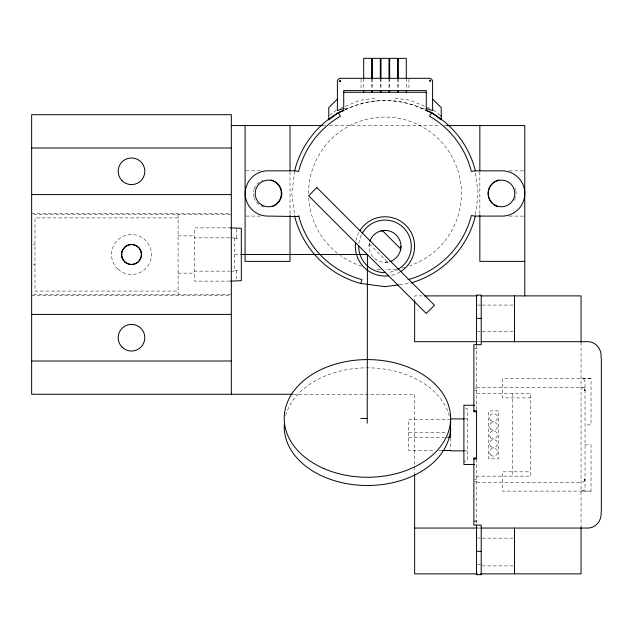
<?xml version="1.0" encoding="UTF-8"?>
<svg xmlns="http://www.w3.org/2000/svg" width="633" height="633" viewBox="0 0 633 633"><rect width="100%" height="100%" fill="white"/><g stroke="black" fill="none" stroke-linecap="round" stroke-linejoin="round"><path stroke-width="0.47" stroke-dasharray="3.17 2.37" d="M294.725 171.282L291.805 193.469L294.78 216.098M339.122 81.214L339.066 81.641L340.728 81.641L340.728 79.98L339.549 80.47L340.293 81.214L339.897 80.201L340.728 80.787L339.866 81.641L339.122 81.214L339.288 80.81L340.293 81.214M369.015 246.387L369.561 242.249A15.975 15.975 0 0 0 389.129 261.817L384.991 262.363M475.383 214.698L478.176 193.469L475.201 170.839M584.599 479.569L584.932 479.134L584.599 480.74L585.042 479.134L584.599 479.134L584.069 481.491L581.711 482.465L476.546 482.465M584.932 479.134L584.599 480.574L584.932 479.996M584.599 480.312L584.932 479.569M194.727 270.576L194.727 271.138L229.795 271.138M430.432 80.47L429.253 80.787L430.084 80.201L430.432 80.47L429.688 81.214L430.923 81.641L430.693 80.81L429.688 81.214M430.693 80.81L430.116 81.641L430.859 81.214M430.084 80.201L429.467 81L429.688 80.035L429.253 79.98L429.253 80.787M329.722 115.269L336.732 109.889M340.317 108.401L360.011 100.243L375.005 98.265L375.005 101.399M345.373 109.667C369.838 97.363 400.143 97.363 424.608 109.667M344.621 110.189C369.514 97.49 400.396 97.474 425.289 110.158M581.711 491.113L584.069 490.14L585.042 487.79L585.042 381.952L584.069 379.602L581.711 378.629M399.463 284.755L409.108 283.481L408.696 281.922M582.574 378.74L591.032 378.629L591.032 424.885L585.042 424.885M344.581 108.567L348.023 108.567M421.958 108.567L424.537 108.567M323.218 125.579L325.607 125.579M329.564 125.579L440.299 125.579M444.247 125.579L446.724 125.579M246.063 170.839L260.717 170.839M509.146 170.839L523.8 170.839M31.65 213.732L230.349 213.732M33.612 214.563L231.338 214.563M246.063 216.098L260.717 216.098M509.146 216.098L523.8 216.098M178.087 217.918L34.981 217.918L34.981 291.077L178.087 291.077M231.338 227.872L194.727 227.872L194.727 281.123L231.338 281.123M178.087 235.864L194.727 235.864M229.795 237.858L194.727 237.858L194.727 238.427M230.768 237.858L236.331 237.858M234.669 238.301L239.662 238.301M33.312 244.512L34.981 244.512M234.669 254.498L239.583 254.498M33.312 264.483L34.981 264.483M234.669 270.702L239.662 270.702M230.768 271.138L236.331 271.138M178.087 273.139L194.727 273.139M33.612 294.44L231.338 294.44M31.65 295.271L230.349 295.271M422.472 295.888L414.639 295.888L414.639 299.789M477.48 305.074L481.207 305.074M482.18 305.074L513.505 305.074M477.48 331.7L480.273 331.7M482.18 331.7L514.487 331.7M478.271 341.685L480.225 341.685M473.88 348.625L476.546 348.625M591.032 378.629L502.507 378.629L502.507 397.904L530.794 397.904M476.546 387.277L585.042 387.277M474.774 388.274L476.546 388.274M474.774 390.292L476.546 390.292M584.599 388.939L584.932 390.608L584.069 388.251L581.711 387.277M476.546 393.599L530.794 393.599L530.794 476.143L476.546 476.143M293.229 394.28L414.639 394.28L414.639 473.215M465.564 408.578L467.225 408.578L467.225 461.164L463.902 461.164M465.271 418.896L467.225 418.896M450.585 419.22L408.649 419.22L408.649 450.522L434.982 450.522M408.649 432.402L446.684 432.402M408.649 437.34L444.738 437.34M585.042 444.857L591.032 444.857L591.032 491.113L502.507 491.113L502.507 471.838L530.794 471.838M438.883 450.522L440.837 450.522M465.271 450.846L467.225 450.846M474.774 479.45L476.546 479.45M474.774 481.468L476.546 481.468M473.88 520.991L476.546 520.991M473.88 521.117L476.546 521.117M477.662 528.057L480.613 528.057M477.48 538.042L480.273 538.042M482.18 538.129L514.487 538.129M477.48 564.668L481.207 564.668M482.18 565.894L514.487 565.894M582.574 491.002L591.032 491.113M429.665 108.401L409.97 100.243L394.976 98.265L394.976 101.399M433.249 109.889L440.259 115.269M369.34 243.919L387.459 262.038M584.932 390.608L584.599 389.778M339.288 80.81L339.866 81.641M340.293 80.035L340.728 80.787M585.042 390.608L584.599 389.168L584.932 390.173M584.599 389.002L584.932 389.746M581.047 342.216L581.047 527.075M512.287 393.599L512.287 476.143M479.846 171.82L479.846 216.098M476.546 345.452L476.546 411.798M476.546 458.925L476.546 523.499M450.585 438.123L450.585 449.565M408.95 79.26L408.95 90.59M406.291 78.714L406.291 89.388M398.307 78.714L398.307 89.388M397.635 78.714L397.635 89.388M389.651 78.714L389.651 89.388M388.986 78.714L388.986 89.388M380.995 78.714L380.995 89.388M380.33 78.714L380.33 89.388M372.346 78.714L372.346 89.388M371.682 78.714L371.682 89.388M363.69 78.714L363.69 89.388M361.032 79.26L361.032 89.649M290.017 171.82L290.017 214.136M236.331 229.217L236.331 238.301M236.331 270.702L236.331 278.868M234.669 237.858L234.669 271.138M178.087 214.563L178.087 294.44M263.763 206.959A13.966 13.966 0 0 1 254.149 197.955M253.888 197.085A13.966 13.966 0 0 1 253.888 189.853M254.149 188.982A13.966 13.966 0 0 1 262.893 180.239M515.832 190.739A13.966 13.966 0 0 1 515.626 197.085M515.357 197.955A13.966 13.966 0 0 1 514.225 200.455M515.04 188.128A13.966 13.966 0 0 1 515.626 189.853M308.58 193.469A76.411 76.411 0 0 1 376.762 117.501A76.411 76.411 0 0 1 459.629 177.098A76.411 76.411 0 0 1 409.306 265.915M404.772 267.276A76.411 76.411 0 0 1 402.01 267.965M396.385 269.033A76.411 76.411 0 0 1 384.991 269.887M380.251 269.737A76.411 76.411 0 0 1 375.496 269.294M361.578 266.208A76.411 76.411 0 0 1 340.396 255.518M337.342 253.208A76.411 76.411 0 0 1 308.722 198.208M398.133 269.16A26.293 26.293 0 0 1 387.934 272.514M358.864 243.444A26.293 26.293 0 0 1 362.218 233.245M399.803 272.04A29.616 29.616 0 0 1 390.775 275.434M355.944 240.603A29.616 29.616 0 0 1 359.338 231.575M285.728 415.477A83.2 58.837 0 0 1 368.335 367.836A83.2 58.837 0 0 1 449.43 416.759M498.511 410.912L488.526 410.912L488.526 458.83L498.511 458.83L498.511 410.912M118.126 269.334A19.971 19.971 0 0 0 151.026 258.66A19.971 19.971 0 0 0 125.326 235.508A19.971 19.971 0 0 0 118.126 269.334M490.694 437.696A3.996 3.996 0 0 0 497.38 435.908A3.996 3.996 0 0 0 492.482 431.01A3.996 3.996 0 0 0 490.694 437.696M490.694 446.344A3.996 3.996 0 0 0 497.38 444.556A3.996 3.996 0 0 0 492.482 439.666A3.996 3.996 0 0 0 490.694 446.344M490.694 420.391A3.996 3.996 0 0 0 497.38 418.595A3.996 3.996 0 0 0 492.482 413.705A3.996 3.996 0 0 0 490.694 420.391M490.694 429.039A3.996 3.996 0 0 0 497.38 427.251A3.996 3.996 0 0 0 492.482 422.361A3.996 3.996 0 0 0 490.694 429.039M490.694 455A3.996 3.996 0 0 0 497.38 453.212A3.996 3.996 0 0 0 492.482 448.322A3.996 3.996 0 0 0 490.694 455"/><path stroke-width="0.95" d="M367.235 423.129L367.417 254.498L240.564 254.498M398.497 284.882L384.991 286.654L360.873 283.481L361.918 279.588A89.158 89.158 0 0 1 298.871 216.549L268.503 216.098A22.638 22.638 0 0 1 245.208 193.469A22.638 22.638 0 0 1 268.503 170.839L294.78 170.839L294.978 169.351A93.186 93.186 0 0 1 338.394 112.769L343.719 110.561L343.719 90.59L426.262 90.59L426.262 110.561L431.587 112.769A93.186 93.186 0 0 1 475.003 169.351L475.201 170.839L501.478 170.839A22.638 22.638 0 0 1 524.773 193.469A22.638 22.638 0 0 1 501.478 216.098L475.201 216.098L471.237 215.576L471.11 216.549A89.158 89.158 0 0 1 408.063 279.588M400.42 250.526L400.966 246.387M475.201 216.098L475.003 217.586A93.186 93.186 0 0 1 410.975 282.959M431.587 112.769L429.57 116.258A89.158 89.158 0 0 1 471.11 170.396L471.237 171.361L475.201 170.839M343.6 110.395L338.299 112.595L328.749 119.922L328.749 107.602L337.516 99.001M432.474 99.001L441.233 107.602L441.233 119.922L431.682 112.595L425.495 110.031M343.719 108.567L337.397 110.561L337.397 81.641A3.331 3.331 0 0 1 340.728 78.318L429.253 78.318A3.331 3.331 0 0 1 432.584 81.641L432.584 110.561L426.262 108.567M380.86 230.958L384.991 230.412M343.719 92.291L426.262 92.291M231.338 125.579L322.648 125.579M446.724 125.579L524.773 125.579L524.773 295.888M31.65 148.003L231.338 148.003M31.65 194.592L231.338 194.592M230.523 227.872L241.323 228.315L241.323 280.688L230.523 281.123M524.773 261.366L479.846 261.366L479.846 215.117M424.434 295.888L477.29 295.888M481.207 295.888L581.047 295.888L581.047 342.216M31.65 314.403L231.338 314.403M476.546 318.383L481.207 318.383M477.29 341.685L414.639 341.685L414.639 300.762M481.207 341.685L587.701 341.685C596.049 341.567 602.173 349.851 601.018 357.827M31.65 361L231.338 361M292.438 394.28L31.65 394.28L31.65 114.715L231.338 114.715L231.338 394.28M474.6 405.247L463.902 405.247L463.902 464.487L474.6 464.487M473.88 410.754L476.546 410.754L476.546 458.988L473.88 458.988M476.546 411.798L473.88 411.798L473.88 344.661L481.207 344.661L481.207 295.089L476.546 295.089L476.546 344.661M360.755 418.429L367.417 418.429M464.29 418.896L450.585 418.896L450.585 437.34L447.658 437.34M441.81 450.522L450.585 450.522M464.29 450.846L450.585 450.846L450.585 450.3M476.546 457.944L473.88 457.944L473.88 525.081L481.207 525.081L481.207 574.653L476.546 574.653L476.546 525.081M414.639 528.057L477.29 528.057M481.207 528.057L587.701 528.057C596.049 528.167 602.173 519.891 601.018 511.915M476.546 551.359L481.207 551.359M477.29 573.854L414.639 573.854L414.639 473.959M480.613 573.854L581.047 573.854L581.047 527.526M294.78 170.839L298.744 171.361L298.871 170.396A89.158 89.158 0 0 1 340.412 116.258L338.394 112.769M440.79 115.673L441.233 116.013M382.522 230.736L400.642 248.856M298.744 215.576L298.871 216.549M294.78 216.098L294.978 217.586A93.186 93.186 0 0 0 360.873 283.481M601.35 358.46L601.35 511.282M514.487 295.888L514.487 341.685M514.487 528.057L514.487 573.854M479.846 125.579L479.846 170.839M406.291 78.714L406.291 58.347L398.307 58.347L398.307 78.714M406.291 90.353L406.291 92.291M398.307 90.353L398.307 92.291M397.635 78.714L397.635 58.347L389.651 58.347L389.651 78.714M397.635 90.353L397.635 92.291M389.651 90.353L389.651 92.291M388.986 78.714L388.986 58.347L380.995 58.347L380.995 78.714M388.986 90.353L388.986 92.291M380.995 90.353L380.995 92.291M380.33 78.714L380.33 58.347L372.346 58.347L372.346 78.714M380.33 90.353L380.33 92.291M372.346 90.353L372.346 92.291M371.682 78.714L371.682 58.347L363.69 58.347L363.69 78.714M371.682 90.353L371.682 92.291M363.69 90.353L363.69 92.291M290.017 125.579L290.017 170.839M290.017 215.117L290.017 261.366L245.09 261.366L245.09 125.579M274.358 181.37A13.966 13.966 0 0 1 271.866 206.698M270.995 179.978A13.966 13.966 0 0 1 273.559 180.943M497.649 206.698A13.966 13.966 0 0 1 493.629 204.554M492.252 203.343A13.966 13.966 0 0 1 495.148 181.37M495.948 180.943A13.966 13.966 0 0 1 498.519 179.978M362.218 233.245A26.293 26.293 0 0 1 403.585 227.793A26.293 26.293 0 0 1 398.133 269.16M384.991 272.681A26.293 26.293 0 0 1 358.697 246.387M359.837 230.752A29.616 29.616 0 0 1 405.935 225.443A29.616 29.616 0 0 1 400.626 271.541M388.86 275.751A29.616 29.616 0 0 1 355.627 242.518M369.799 241.458A15.975 15.975 0 0 1 396.29 235.088A15.975 15.975 0 0 1 389.92 261.579M450.585 428.28A83.2 58.837 0 0 1 365.13 485.479A83.2 58.837 0 0 1 284.241 425.044M121.718 252.472L122.011 257.631L124.851 261.951A9.922 9.835 0 0 0 136.973 262.845C142.322 259.467 142.939 251.166 138.136 247.044A9.922 9.835 0 0 0 126.014 246.15L122.573 250.011L121.718 252.472M316.864 187.574L308.627 195.811L426.246 313.438L434.483 305.201L316.864 187.574M122.082 180.714A13.309 13.309 0 0 0 144.356 174.74A13.309 13.309 0 0 0 128.048 158.44A13.309 13.309 0 0 0 122.082 180.714M122.082 347.113A13.309 13.309 0 0 0 144.356 341.147A13.309 13.309 0 0 0 128.048 324.848A13.309 13.309 0 0 0 122.082 347.113M494.816 204.997A13.309 13.309 0 0 0 514.787 193.469A13.309 13.309 0 0 0 494.816 181.94A13.309 13.309 0 0 0 494.816 204.997M261.848 204.997A13.309 13.309 0 0 0 281.82 193.469A13.309 13.309 0 0 0 261.848 181.94A13.309 13.309 0 0 0 261.848 204.997M323.851 468.555A83.2 58.837 0 0 0 450.585 420.043A83.2 58.837 0 0 0 327.807 366.689A83.2 58.837 0 0 0 323.851 468.555M124.851 261.951A9.986 9.986 0 0 0 141.27 256.523A9.986 9.986 0 0 0 128.357 245.018A9.986 9.986 0 0 0 124.851 261.951"/></g></svg>
